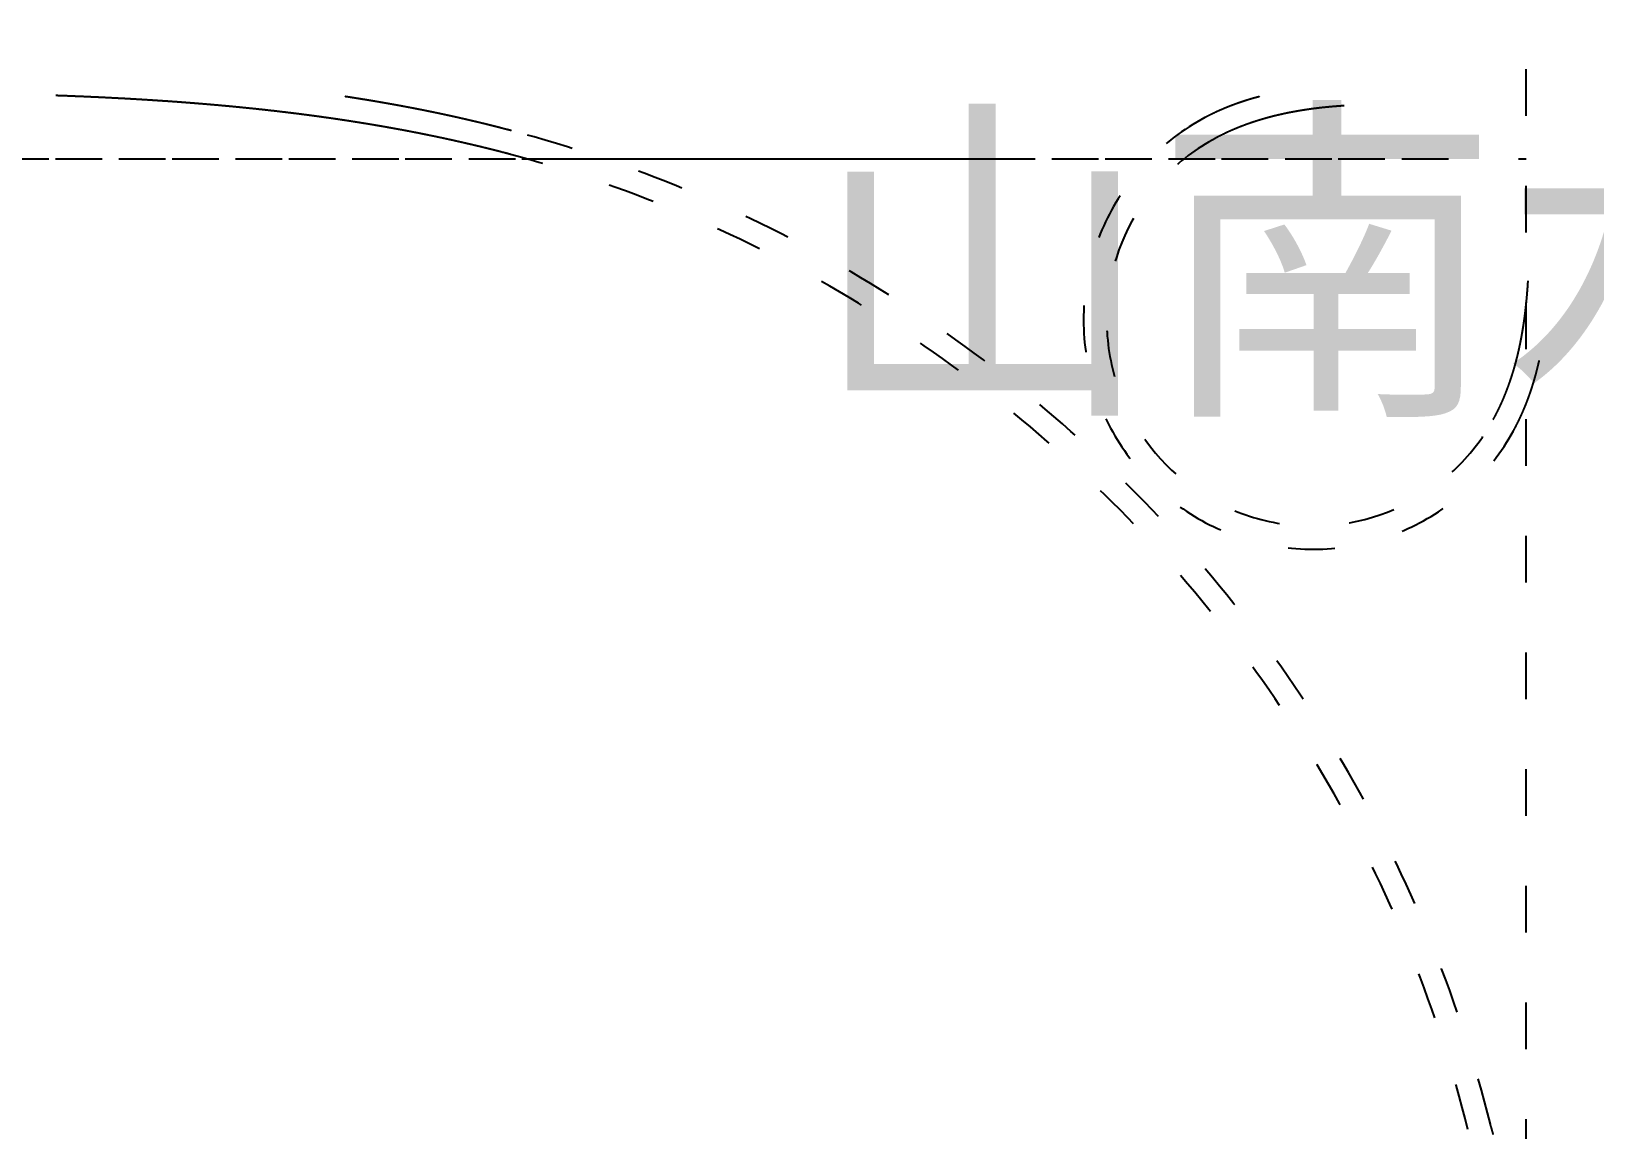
# Model space of a CAD drawing. Header units: millimetres. Extents: x 19715 to 35549, y 3563 to 14826.
# Drawn here: x 20830.4 to 21232.6, y 9432.4 to 9715 of the extents above; entities that cross this region are included whole.
import ezdxf

# ---------------------------------------------------------------- set-up
doc = ezdxf.new("R2010")
doc.units = ezdxf.units.MM
doc.linetypes.add('ACAD_ISO03W100', pattern=[30, 12, -18])
doc.layers.get('0').update_dxf_attribs({"color": 9, "linetype": 'ACAD_ISO03W100'})
doc.styles.add('样式 2', font='simhei.ttf')

msp = doc.modelspace()

# ---------------------------------------------------------------- linework, layer by layer
at = {"ltscale": 10}
msp.add_line((20356.62, 9682.16), (21192.44, 9682.16), dxfattribs=at)
for points in [[(21214.94, 7833.18), (21214.94, 11293.27)], [(21214.94, 7833.18), (21214.94, 11293.27)], [(21214.94, 7833.18), (21214.94, 11293.27)], [(20356.62, 9682.16), (21192.44, 9682.16)], [(20612.95, 9682.16), (21214.94, 9682.16)]]:
    msp.add_lwpolyline(points)
for points in [[(20911.11, 9698.17, -0.000183), (20911.45, 9698.12, -0.00038), (20912.14, 9698.02, -0.000376), (20912.83, 9697.91, -0.000384), (20913.52, 9697.8, -0.00038), (20914.22, 9697.69, -0.000388), (20914.9, 9697.58, -0.000384), (20915.6, 9697.47, -0.000392), (20916.29, 9697.36, -0.000388), (20916.98, 9697.25, -0.000396), (20917.67, 9697.13, -0.000392), (20918.36, 9697.02, -0.0004), (20919.05, 9696.9, -0.000396), (20919.74, 9696.78, -0.000404), (20920.43, 9696.66, -0.0004), (20921.12, 9696.54, -0.000408), (20921.81, 9696.42, -0.000404), (20922.5, 9696.3, -0.000412), (20923.19, 9696.18, -0.000408), (20923.88, 9696.05, -0.000416), (20924.56, 9695.93, -0.000412), (20925.25, 9695.8, -0.00042), (20925.94, 9695.67, -0.000416), (20926.63, 9695.54, -0.000424), (20927.32, 9695.41, -0.00042), (20928.01, 9695.28, -0.000428), (20928.69, 9695.15, -0.000424), (20929.38, 9695.02, -0.000432), (20930.06, 9694.88, -0.000428), (20930.75, 9694.75, -0.000436), (20931.44, 9694.61, -0.000432), (20932.13, 9694.47, -0.00044), (20932.81, 9694.33, -0.000436), (20933.5, 9694.19, -0.000444), (20934.18, 9694.05, -0.00044), (20934.87, 9693.91, -0.000448), (20935.55, 9693.76, -0.000444), (20936.24, 9693.62, -0.000452), (20936.92, 9693.47, -0.000448), (20937.61, 9693.32, -0.000456), (20938.29, 9693.17, -0.000452), (20938.98, 9693.02, -0.00046), (20939.66, 9692.87, -0.000456), (20940.34, 9692.72, -0.000464), (20941.02, 9692.56, -0.00046), (20941.71, 9692.41, -0.000468), (20942.39, 9692.25, -0.000464), (20943.07, 9692.09, -0.000472), (20943.75, 9691.93, -0.000468), (20944.43, 9691.77, -0.000476), (20945.11, 9691.61, -0.000472), (20945.8, 9691.45, -0.00048), (20946.47, 9691.28, -0.000476), (20947.16, 9691.12, -0.000484), (20947.83, 9690.95, -0.00048), (20948.52, 9690.78, -0.000488), (20949.19, 9690.61, -0.000484), (20949.87, 9690.44, -0.000492), (20950.55, 9690.27, -0.000488), (20951.23, 9690.09, -0.000493), (20951.24, 9690.09, -0.000004), (20952.59, 9689.74, -0.000988), (20953.04, 9689.63, -0.000496), (20953.94, 9689.39, -0.272996), (21205.74, 9433.91, -0.000496), (21206, 9433.02, -0.000988), (21206.13, 9432.57, -0.000004), (21206.51, 9431.23, -0.000495)], [(20911.11, 9698.17, -0.000183), (20911.45, 9698.12, -0.00038), (20912.14, 9698.02, -0.000376), (20912.83, 9697.91, -0.000384), (20913.52, 9697.8, -0.00038), (20914.22, 9697.69, -0.000388), (20914.9, 9697.58, -0.000384), (20915.6, 9697.47, -0.000392), (20916.29, 9697.36, -0.000388), (20916.98, 9697.25, -0.000396), (20917.67, 9697.13, -0.000392), (20918.36, 9697.02, -0.0004), (20919.05, 9696.9, -0.000396), (20919.74, 9696.78, -0.000404), (20920.43, 9696.66, -0.0004), (20921.12, 9696.54, -0.000408), (20921.81, 9696.42, -0.000404), (20922.5, 9696.3, -0.000412), (20923.19, 9696.18, -0.000408), (20923.88, 9696.05, -0.000416), (20924.56, 9695.93, -0.000412), (20925.25, 9695.8, -0.00042), (20925.94, 9695.67, -0.000416), (20926.63, 9695.54, -0.000424), (20927.32, 9695.41, -0.00042), (20928.01, 9695.28, -0.000428), (20928.69, 9695.15, -0.000424), (20929.38, 9695.02, -0.000432), (20930.06, 9694.88, -0.000428), (20930.75, 9694.75, -0.000436), (20931.44, 9694.61, -0.000432), (20932.13, 9694.47, -0.00044), (20932.81, 9694.33, -0.000436), (20933.5, 9694.19, -0.000444), (20934.18, 9694.05, -0.00044), (20934.87, 9693.91, -0.000448), (20935.55, 9693.76, -0.000444), (20936.24, 9693.62, -0.000452), (20936.92, 9693.47, -0.000448), (20937.61, 9693.32, -0.000456), (20938.29, 9693.17, -0.000452), (20938.98, 9693.02, -0.00046), (20939.66, 9692.87, -0.000456), (20940.34, 9692.72, -0.000464), (20941.02, 9692.56, -0.00046), (20941.71, 9692.41, -0.000468), (20942.39, 9692.25, -0.000464), (20943.07, 9692.09, -0.000472), (20943.75, 9691.93, -0.000468), (20944.43, 9691.77, -0.000476), (20945.11, 9691.61, -0.000472), (20945.8, 9691.45, -0.00048), (20946.47, 9691.28, -0.000476), (20947.16, 9691.12, -0.000484), (20947.83, 9690.95, -0.00048), (20948.52, 9690.78, -0.000488), (20949.19, 9690.61, -0.000484), (20949.87, 9690.44, -0.000492), (20950.55, 9690.27, -0.000488), (20951.23, 9690.09, -0.000493), (20951.24, 9690.09, -0.000004), (20952.59, 9689.74, -0.000988), (20953.04, 9689.63, -0.000496), (20953.94, 9689.39, -0.272996), (21205.74, 9433.91, -0.000496), (21206, 9433.02, -0.000988), (21206.13, 9432.57, -0.000004), (21206.51, 9431.23, -0.000495)], [(20911.11, 9698.17, -0.000183), (20911.45, 9698.12, -0.00038), (20912.14, 9698.02, -0.000376), (20912.83, 9697.91, -0.000384), (20913.52, 9697.8, -0.00038), (20914.22, 9697.69, -0.000388), (20914.9, 9697.58, -0.000384), (20915.6, 9697.47, -0.000392), (20916.29, 9697.36, -0.000388), (20916.98, 9697.25, -0.000396), (20917.67, 9697.13, -0.000392), (20918.36, 9697.02, -0.0004), (20919.05, 9696.9, -0.000396), (20919.74, 9696.78, -0.000404), (20920.43, 9696.66, -0.0004), (20921.12, 9696.54, -0.000408), (20921.81, 9696.42, -0.000404), (20922.5, 9696.3, -0.000412), (20923.19, 9696.18, -0.000408), (20923.88, 9696.05, -0.000416), (20924.56, 9695.93, -0.000412), (20925.25, 9695.8, -0.00042), (20925.94, 9695.67, -0.000416), (20926.63, 9695.54, -0.000424), (20927.32, 9695.41, -0.00042), (20928.01, 9695.28, -0.000428), (20928.69, 9695.15, -0.000424), (20929.38, 9695.02, -0.000432), (20930.06, 9694.88, -0.000428), (20930.75, 9694.75, -0.000436), (20931.44, 9694.61, -0.000432), (20932.13, 9694.47, -0.00044), (20932.81, 9694.33, -0.000436), (20933.5, 9694.19, -0.000444), (20934.18, 9694.05, -0.00044), (20934.87, 9693.91, -0.000448), (20935.55, 9693.76, -0.000444), (20936.24, 9693.62, -0.000452), (20936.92, 9693.47, -0.000448), (20937.61, 9693.32, -0.000456), (20938.29, 9693.17, -0.000452), (20938.98, 9693.02, -0.00046), (20939.66, 9692.87, -0.000456), (20940.34, 9692.72, -0.000464), (20941.02, 9692.56, -0.00046), (20941.71, 9692.41, -0.000468), (20942.39, 9692.25, -0.000464), (20943.07, 9692.09, -0.000472), (20943.75, 9691.93, -0.000468), (20944.43, 9691.77, -0.000476), (20945.11, 9691.61, -0.000472), (20945.8, 9691.45, -0.00048), (20946.47, 9691.28, -0.000476), (20947.16, 9691.12, -0.000484), (20947.83, 9690.95, -0.00048), (20948.52, 9690.78, -0.000488), (20949.19, 9690.61, -0.000484), (20949.87, 9690.44, -0.000492), (20950.55, 9690.27, -0.000488), (20951.23, 9690.09, -0.000493), (20951.24, 9690.09, -0.000004), (20952.59, 9689.74, -0.000988), (20953.04, 9689.63, -0.000496), (20953.94, 9689.39, -0.272996), (21205.74, 9433.91, -0.000496), (21206, 9433.02, -0.000988), (21206.13, 9432.57, -0.000004), (21206.51, 9431.23, -0.000495)], [(20836.68, 9698.43, -0.00016), (20837.39, 9698.4, -0.000168), (20838.08, 9698.38, -0.000164), (20838.79, 9698.35, -0.000172), (20839.48, 9698.33, -0.000168), (20840.19, 9698.3, -0.000176), (20840.88, 9698.27, -0.000172), (20841.59, 9698.24, -0.00018), (20842.28, 9698.21, -0.000176), (20842.99, 9698.18, -0.000184), (20843.68, 9698.16, -0.00018), (20844.39, 9698.12, -0.000188), (20845.08, 9698.09, -0.000184), (20845.78, 9698.06, -0.000192), (20846.48, 9698.03, -0.000188), (20847.18, 9698, -0.000196), (20847.88, 9697.97, -0.000192), (20848.58, 9697.93, -0.0002), (20849.27, 9697.9, -0.000196), (20849.98, 9697.86, -0.000204), (20850.67, 9697.83, -0.0002), (20851.38, 9697.79, -0.000208), (20852.07, 9697.76, -0.000204), (20852.78, 9697.72, -0.000212), (20853.47, 9697.68, -0.000208), (20854.17, 9697.65, -0.000216), (20854.87, 9697.61, -0.000212), (20855.57, 9697.57, -0.00022), (20856.26, 9697.53, -0.000216), (20856.97, 9697.49, -0.000224), (20857.66, 9697.45, -0.00022), (20858.37, 9697.41, -0.000228), (20859.06, 9697.36, -0.000224), (20859.77, 9697.32, -0.000232), (20860.46, 9697.28, -0.000228), (20861.16, 9697.23, -0.000236), (20861.85, 9697.19, -0.000232), (20862.56, 9697.14, -0.00024), (20863.25, 9697.1, -0.000236), (20863.96, 9697.05, -0.000244), (20864.65, 9697, -0.00024), (20865.35, 9696.96, -0.000248), (20866.05, 9696.91, -0.000244), (20866.75, 9696.86, -0.000252), (20867.44, 9696.81, -0.000248), (20868.15, 9696.76, -0.000256), (20868.84, 9696.71, -0.000252), (20869.54, 9696.65, -0.00026), (20870.23, 9696.6, -0.000256), (20870.94, 9696.55, -0.000264), (20871.63, 9696.49, -0.00026), (20872.33, 9696.44, -0.000268), (20873.03, 9696.38, -0.000264), (20873.73, 9696.32, -0.000272), (20874.42, 9696.27, -0.000268), (20875.12, 9696.21, -0.000276), (20875.82, 9696.15, -0.000272), (20876.52, 9696.09, -0.00028), (20877.21, 9696.03, -0.000276), (20877.91, 9695.97, -0.000284), (20878.61, 9695.91, -0.00028), (20879.31, 9695.84, -0.000288), (20880, 9695.78, -0.000284), (20880.7, 9695.72, -0.000292), (20881.39, 9695.65, -0.000288), (20882.1, 9695.59, -0.000296), (20882.79, 9695.52, -0.000292), (20883.49, 9695.45, -0.0003), (20884.18, 9695.38, -0.000296), (20884.88, 9695.31, -0.000304), (20885.58, 9695.24, -0.0003), (20886.28, 9695.17, -0.000308), (20886.97, 9695.1, -0.000304), (20887.67, 9695.03, -0.000312), (20888.36, 9694.96, -0.000308), (20889.06, 9694.88, -0.000316), (20889.75, 9694.81, -0.000312), (20890.45, 9694.73, -0.00032), (20891.14, 9694.65, -0.000316), (20891.84, 9694.57, -0.000324), (20892.54, 9694.5, -0.00032), (20893.24, 9694.42, -0.000328), (20893.93, 9694.34, -0.000324), (20894.63, 9694.25, -0.000332), (20895.32, 9694.17, -0.000328), (20896.02, 9694.09, -0.000336), (20896.71, 9694, -0.000332), (20897.41, 9693.92, -0.00034), (20898.1, 9693.83, -0.000336), (20898.8, 9693.75, -0.000344), (20899.49, 9693.66, -0.00034), (20900.18, 9693.57, -0.000348), (20900.87, 9693.48, -0.000344), (20901.57, 9693.39, -0.000352), (20902.26, 9693.3, -0.000348), (20902.96, 9693.2, -0.000356), (20903.65, 9693.11, -0.000352), (20904.35, 9693.02, -0.00036), (20905.04, 9692.92, -0.000356), (20905.73, 9692.82, -0.000364), (20906.42, 9692.73, -0.00036), (20907.12, 9692.63, -0.000368), (20907.81, 9692.53, -0.000364), (20908.51, 9692.43, -0.000372), (20909.19, 9692.33, -0.000368), (20909.89, 9692.22, -0.000376), (20910.58, 9692.12, -0.000372), (20911.28, 9692.01, -0.00038), (20911.96, 9691.91, -0.000376), (20912.66, 9691.8, -0.000384), (20913.35, 9691.69, -0.00038), (20914.04, 9691.58, -0.000388), (20914.73, 9691.48, -0.000384), (20915.42, 9691.36, -0.000392), (20916.11, 9691.25, -0.000388), (20916.81, 9691.14, -0.000396), (20917.49, 9691.02, -0.000392), (20918.19, 9690.91, -0.0004), (20918.87, 9690.79, -0.000396), (20919.57, 9690.67, -0.000404), (20920.25, 9690.56, -0.0004), (20920.95, 9690.44, -0.000408), (20921.63, 9690.32, -0.000404), (20922.33, 9690.19, -0.000412), (20923.01, 9690.07, -0.000408), (20923.7, 9689.95, -0.000416), (20924.39, 9689.82, -0.000412), (20925.08, 9689.69, -0.00042), (20925.77, 9689.57, -0.000416), (20926.46, 9689.44, -0.000424), (20927.14, 9689.31, -0.00042), (20927.83, 9689.18, -0.000428), (20928.52, 9689.04, -0.000424), (20929.21, 9688.91, -0.000432), (20929.89, 9688.78, -0.000428), (20930.58, 9688.64, -0.000436), (20931.26, 9688.5, -0.000432), (20931.95, 9688.36, -0.00044), (20932.64, 9688.22, -0.000436), (20933.32, 9688.08, -0.000444), (20934.01, 9687.94, -0.00044), (20934.7, 9687.8, -0.000448), (20935.38, 9687.65, -0.000444), (20936.07, 9687.51, -0.000452), (20936.75, 9687.36, -0.000448), (20937.43, 9687.21, -0.000456), (20938.11, 9687.07, -0.000452), (20938.8, 9686.91, -0.00046), (20939.48, 9686.76, -0.000456), (20940.17, 9686.61, -0.000464), (20940.85, 9686.46, -0.00046), (20941.53, 9686.3, -0.000468), (20942.21, 9686.14, -0.000464), (20942.9, 9685.98, -0.000472), (20943.58, 9685.83, -0.000468), (20944.26, 9685.66, -0.000476), (20944.94, 9685.5, -0.000472), (20945.62, 9685.34, -0.00048), (20946.3, 9685.18, -0.000476), (20946.98, 9685.01, -0.000484), (20947.66, 9684.84, -0.00048), (20948.34, 9684.67, -0.000488), (20949.02, 9684.51, -0.000484), (20949.7, 9684.33, -0.000492), (20950.38, 9684.16, -0.000488), (20951.06, 9683.99, -0.000493), (20951.07, 9683.98, -0.000004), (20952.41, 9683.64, -0.000988), (20952.86, 9683.52, -0.000496), (20953.77, 9683.28)], [(20836.68, 9698.43, -0.00016), (20837.39, 9698.4, -0.000168), (20838.08, 9698.38, -0.000164), (20838.79, 9698.35, -0.000172), (20839.48, 9698.33, -0.000168), (20840.19, 9698.3, -0.000176), (20840.88, 9698.27, -0.000172), (20841.59, 9698.24, -0.00018), (20842.28, 9698.21, -0.000176), (20842.99, 9698.18, -0.000184), (20843.68, 9698.16, -0.00018), (20844.39, 9698.12, -0.000188), (20845.08, 9698.09, -0.000184), (20845.78, 9698.06, -0.000192), (20846.48, 9698.03, -0.000188), (20847.18, 9698, -0.000196), (20847.88, 9697.97, -0.000192), (20848.58, 9697.93, -0.0002), (20849.27, 9697.9, -0.000196), (20849.98, 9697.86, -0.000204), (20850.67, 9697.83, -0.0002), (20851.38, 9697.79, -0.000208), (20852.07, 9697.76, -0.000204), (20852.78, 9697.72, -0.000212), (20853.47, 9697.68, -0.000208), (20854.17, 9697.65, -0.000216), (20854.87, 9697.61, -0.000212), (20855.57, 9697.57, -0.00022), (20856.26, 9697.53, -0.000216), (20856.97, 9697.49, -0.000224), (20857.66, 9697.45, -0.00022), (20858.37, 9697.41, -0.000228), (20859.06, 9697.36, -0.000224), (20859.77, 9697.32, -0.000232), (20860.46, 9697.28, -0.000228), (20861.16, 9697.23, -0.000236), (20861.85, 9697.19, -0.000232), (20862.56, 9697.14, -0.00024), (20863.25, 9697.1, -0.000236), (20863.96, 9697.05, -0.000244), (20864.65, 9697, -0.00024), (20865.35, 9696.96, -0.000248), (20866.05, 9696.91, -0.000244), (20866.75, 9696.86, -0.000252), (20867.44, 9696.81, -0.000248), (20868.15, 9696.76, -0.000256), (20868.84, 9696.71, -0.000252), (20869.54, 9696.65, -0.00026), (20870.23, 9696.6, -0.000256), (20870.94, 9696.55, -0.000264), (20871.63, 9696.49, -0.00026), (20872.33, 9696.44, -0.000268), (20873.03, 9696.38, -0.000264), (20873.73, 9696.32, -0.000272), (20874.42, 9696.27, -0.000268), (20875.12, 9696.21, -0.000276), (20875.82, 9696.15, -0.000272), (20876.52, 9696.09, -0.00028), (20877.21, 9696.03, -0.000276), (20877.91, 9695.97, -0.000284), (20878.61, 9695.91, -0.00028), (20879.31, 9695.84, -0.000288), (20880, 9695.78, -0.000284), (20880.7, 9695.72, -0.000292), (20881.39, 9695.65, -0.000288), (20882.1, 9695.59, -0.000296), (20882.79, 9695.52, -0.000292), (20883.49, 9695.45, -0.0003), (20884.18, 9695.38, -0.000296), (20884.88, 9695.31, -0.000304), (20885.58, 9695.24, -0.0003), (20886.28, 9695.17, -0.000308), (20886.97, 9695.1, -0.000304), (20887.67, 9695.03, -0.000312), (20888.36, 9694.96, -0.000308), (20889.06, 9694.88, -0.000316), (20889.75, 9694.81, -0.000312), (20890.45, 9694.73, -0.00032), (20891.14, 9694.65, -0.000316), (20891.84, 9694.57, -0.000324), (20892.54, 9694.5, -0.00032), (20893.24, 9694.42, -0.000328), (20893.93, 9694.34, -0.000324), (20894.63, 9694.25, -0.000332), (20895.32, 9694.17, -0.000328), (20896.02, 9694.09, -0.000336), (20896.71, 9694, -0.000332), (20897.41, 9693.92, -0.00034), (20898.1, 9693.83, -0.000336), (20898.8, 9693.75, -0.000344), (20899.49, 9693.66, -0.00034), (20900.18, 9693.57, -0.000348), (20900.87, 9693.48, -0.000344), (20901.57, 9693.39, -0.000352), (20902.26, 9693.3, -0.000348), (20902.96, 9693.2, -0.000356), (20903.65, 9693.11, -0.000352), (20904.35, 9693.02, -0.00036), (20905.04, 9692.92, -0.000356), (20905.73, 9692.82, -0.000364), (20906.42, 9692.73, -0.00036), (20907.12, 9692.63, -0.000368), (20907.81, 9692.53, -0.000364), (20908.51, 9692.43, -0.000372), (20909.19, 9692.33, -0.000368), (20909.89, 9692.22, -0.000376), (20910.58, 9692.12, -0.000372), (20911.28, 9692.01, -0.00038), (20911.96, 9691.91, -0.000376), (20912.66, 9691.8, -0.000384), (20913.35, 9691.69, -0.00038), (20914.04, 9691.58, -0.000388), (20914.73, 9691.48, -0.000384), (20915.42, 9691.36, -0.000392), (20916.11, 9691.25, -0.000388), (20916.81, 9691.14, -0.000396), (20917.49, 9691.02, -0.000392), (20918.19, 9690.91, -0.0004), (20918.87, 9690.79, -0.000396), (20919.57, 9690.67, -0.000404), (20920.25, 9690.56, -0.0004), (20920.95, 9690.44, -0.000408), (20921.63, 9690.32, -0.000404), (20922.33, 9690.19, -0.000412), (20923.01, 9690.07, -0.000408), (20923.7, 9689.95, -0.000416), (20924.39, 9689.82, -0.000412), (20925.08, 9689.69, -0.00042), (20925.77, 9689.57, -0.000416), (20926.46, 9689.44, -0.000424), (20927.14, 9689.31, -0.00042), (20927.83, 9689.18, -0.000428), (20928.52, 9689.04, -0.000424), (20929.21, 9688.91, -0.000432), (20929.89, 9688.78, -0.000428), (20930.58, 9688.64, -0.000436), (20931.26, 9688.5, -0.000432), (20931.95, 9688.36, -0.00044), (20932.64, 9688.22, -0.000436), (20933.32, 9688.08, -0.000444), (20934.01, 9687.94, -0.00044), (20934.7, 9687.8, -0.000448), (20935.38, 9687.65, -0.000444), (20936.07, 9687.51, -0.000452), (20936.75, 9687.36, -0.000448), (20937.43, 9687.21, -0.000456), (20938.11, 9687.07, -0.000452), (20938.8, 9686.91, -0.00046), (20939.48, 9686.76, -0.000456), (20940.17, 9686.61, -0.000464), (20940.85, 9686.46, -0.00046), (20941.53, 9686.3, -0.000468), (20942.21, 9686.14, -0.000464), (20942.9, 9685.98, -0.000472), (20943.58, 9685.83, -0.000468), (20944.26, 9685.66, -0.000476), (20944.94, 9685.5, -0.000472), (20945.62, 9685.34, -0.00048), (20946.3, 9685.18, -0.000476), (20946.98, 9685.01, -0.000484), (20947.66, 9684.84, -0.00048), (20948.34, 9684.67, -0.000488), (20949.02, 9684.51, -0.000484), (20949.7, 9684.33, -0.000492), (20950.38, 9684.16, -0.000488), (20951.06, 9683.99, -0.000493), (20951.07, 9683.98, -0.000004), (20952.41, 9683.64, -0.000988), (20952.86, 9683.52, -0.000496), (20953.77, 9683.28)], [(20836.68, 9698.43, -0.00016), (20837.39, 9698.4, -0.000168), (20838.08, 9698.38, -0.000164), (20838.79, 9698.35, -0.000172), (20839.48, 9698.33, -0.000168), (20840.19, 9698.3, -0.000176), (20840.88, 9698.27, -0.000172), (20841.59, 9698.24, -0.00018), (20842.28, 9698.21, -0.000176), (20842.99, 9698.18, -0.000184), (20843.68, 9698.16, -0.00018), (20844.39, 9698.12, -0.000188), (20845.08, 9698.09, -0.000184), (20845.78, 9698.06, -0.000192), (20846.48, 9698.03, -0.000188), (20847.18, 9698, -0.000196), (20847.88, 9697.97, -0.000192), (20848.58, 9697.93, -0.0002), (20849.27, 9697.9, -0.000196), (20849.98, 9697.86, -0.000204), (20850.67, 9697.83, -0.0002), (20851.38, 9697.79, -0.000208), (20852.07, 9697.76, -0.000204), (20852.78, 9697.72, -0.000212), (20853.47, 9697.68, -0.000208), (20854.17, 9697.65, -0.000216), (20854.87, 9697.61, -0.000212), (20855.57, 9697.57, -0.00022), (20856.26, 9697.53, -0.000216), (20856.97, 9697.49, -0.000224), (20857.66, 9697.45, -0.00022), (20858.37, 9697.41, -0.000228), (20859.06, 9697.36, -0.000224), (20859.77, 9697.32, -0.000232), (20860.46, 9697.28, -0.000228), (20861.16, 9697.23, -0.000236), (20861.85, 9697.19, -0.000232), (20862.56, 9697.14, -0.00024), (20863.25, 9697.1, -0.000236), (20863.96, 9697.05, -0.000244), (20864.65, 9697, -0.00024), (20865.35, 9696.96, -0.000248), (20866.05, 9696.91, -0.000244), (20866.75, 9696.86, -0.000252), (20867.44, 9696.81, -0.000248), (20868.15, 9696.76, -0.000256), (20868.84, 9696.71, -0.000252), (20869.54, 9696.65, -0.00026), (20870.23, 9696.6, -0.000256), (20870.94, 9696.55, -0.000264), (20871.63, 9696.49, -0.00026), (20872.33, 9696.44, -0.000268), (20873.03, 9696.38, -0.000264), (20873.73, 9696.32, -0.000272), (20874.42, 9696.27, -0.000268), (20875.12, 9696.21, -0.000276), (20875.82, 9696.15, -0.000272), (20876.52, 9696.09, -0.00028), (20877.21, 9696.03, -0.000276), (20877.91, 9695.97, -0.000284), (20878.61, 9695.91, -0.00028), (20879.31, 9695.84, -0.000288), (20880, 9695.78, -0.000284), (20880.7, 9695.72, -0.000292), (20881.39, 9695.65, -0.000288), (20882.1, 9695.59, -0.000296), (20882.79, 9695.52, -0.000292), (20883.49, 9695.45, -0.0003), (20884.18, 9695.38, -0.000296), (20884.88, 9695.31, -0.000304), (20885.58, 9695.24, -0.0003), (20886.28, 9695.17, -0.000308), (20886.97, 9695.1, -0.000304), (20887.67, 9695.03, -0.000312), (20888.36, 9694.96, -0.000308), (20889.06, 9694.88, -0.000316), (20889.75, 9694.81, -0.000312), (20890.45, 9694.73, -0.00032), (20891.14, 9694.65, -0.000316), (20891.84, 9694.57, -0.000324), (20892.54, 9694.5, -0.00032), (20893.24, 9694.42, -0.000328), (20893.93, 9694.34, -0.000324), (20894.63, 9694.25, -0.000332), (20895.32, 9694.17, -0.000328), (20896.02, 9694.09, -0.000336), (20896.71, 9694, -0.000332), (20897.41, 9693.92, -0.00034), (20898.1, 9693.83, -0.000336), (20898.8, 9693.75, -0.000344), (20899.49, 9693.66, -0.00034), (20900.18, 9693.57, -0.000348), (20900.87, 9693.48, -0.000344), (20901.57, 9693.39, -0.000352), (20902.26, 9693.3, -0.000348), (20902.96, 9693.2, -0.000356), (20903.65, 9693.11, -0.000352), (20904.35, 9693.02, -0.00036), (20905.04, 9692.92, -0.000356), (20905.73, 9692.82, -0.000364), (20906.42, 9692.73, -0.00036), (20907.12, 9692.63, -0.000368), (20907.81, 9692.53, -0.000364), (20908.51, 9692.43, -0.000372), (20909.19, 9692.33, -0.000368), (20909.89, 9692.22, -0.000376), (20910.58, 9692.12, -0.000372), (20911.28, 9692.01, -0.00038), (20911.96, 9691.91, -0.000376), (20912.66, 9691.8, -0.000384), (20913.35, 9691.69, -0.00038), (20914.04, 9691.58, -0.000388), (20914.73, 9691.48, -0.000384), (20915.42, 9691.36, -0.000392), (20916.11, 9691.25, -0.000388), (20916.81, 9691.14, -0.000396), (20917.49, 9691.02, -0.000392), (20918.19, 9690.91, -0.0004), (20918.87, 9690.79, -0.000396), (20919.57, 9690.67, -0.000404), (20920.25, 9690.56, -0.0004), (20920.95, 9690.44, -0.000408), (20921.63, 9690.32, -0.000404), (20922.33, 9690.19, -0.000412), (20923.01, 9690.07, -0.000408), (20923.7, 9689.95, -0.000416), (20924.39, 9689.82, -0.000412), (20925.08, 9689.69, -0.00042), (20925.77, 9689.57, -0.000416), (20926.46, 9689.44, -0.000424), (20927.14, 9689.31, -0.00042), (20927.83, 9689.18, -0.000428), (20928.52, 9689.04, -0.000424), (20929.21, 9688.91, -0.000432), (20929.89, 9688.78, -0.000428), (20930.58, 9688.64, -0.000436), (20931.26, 9688.5, -0.000432), (20931.95, 9688.36, -0.00044), (20932.64, 9688.22, -0.000436), (20933.32, 9688.08, -0.000444), (20934.01, 9687.94, -0.00044), (20934.7, 9687.8, -0.000448), (20935.38, 9687.65, -0.000444), (20936.07, 9687.51, -0.000452), (20936.75, 9687.36, -0.000448), (20937.43, 9687.21, -0.000456), (20938.11, 9687.07, -0.000452), (20938.8, 9686.91, -0.00046), (20939.48, 9686.76, -0.000456), (20940.17, 9686.61, -0.000464), (20940.85, 9686.46, -0.00046), (20941.53, 9686.3, -0.000468), (20942.21, 9686.14, -0.000464), (20942.9, 9685.98, -0.000472), (20943.58, 9685.83, -0.000468), (20944.26, 9685.66, -0.000476), (20944.94, 9685.5, -0.000472), (20945.62, 9685.34, -0.00048), (20946.3, 9685.18, -0.000476), (20946.98, 9685.01, -0.000484), (20947.66, 9684.84, -0.00048), (20948.34, 9684.67, -0.000488), (20949.02, 9684.51, -0.000484), (20949.7, 9684.33, -0.000492), (20950.38, 9684.16, -0.000488), (20951.06, 9683.99, -0.000493), (20951.07, 9683.98, -0.000004), (20952.41, 9683.64, -0.000988), (20952.86, 9683.52, -0.000496), (20953.77, 9683.28)], [(21218.33, 9630.29, -0.001297), (21218.24, 9629.87, -0.002031), (21218.08, 9629.18, -0.002187), (21217.91, 9628.51, -0.002109), (21217.74, 9627.82, -0.002266), (21217.57, 9627.15, -0.002188), (21217.38, 9626.47, -0.002344), (21217.2, 9625.8, -0.002266), (21217, 9625.12, -0.002422), (21216.8, 9624.46, -0.002344), (21216.59, 9623.78, -0.0025), (21216.38, 9623.13, -0.002422), (21216.16, 9622.45, -0.002578), (21215.94, 9621.8, -0.0025), (21215.7, 9621.13, -0.002656), (21215.46, 9620.48, -0.002578), (21215.21, 9619.82, -0.002734), (21214.96, 9619.17, -0.002656), (21214.7, 9618.51, -0.002813), (21214.43, 9617.88, -0.002735), (21214.15, 9617.22, -0.002891), (21213.87, 9616.59, -0.002812), (21213.58, 9615.95, -0.002969), (21213.29, 9615.32, -0.002891), (21212.98, 9614.68, -0.003047), (21212.95, 9614.63, -0.000141), (21212.35, 9613.43, -0.005952), (21212.13, 9613.01, -0.003047), (21211.69, 9612.2, -1.3389), (21132.29, 9692.75, -0.003047), (21133.11, 9693.18, -0.005952), (21133.54, 9693.39, -0.000141), (21134.74, 9693.98, -0.003047), (21134.79, 9694.01, -0.002891), (21135.44, 9694.31, -0.002969), (21136.07, 9694.59, -0.002813), (21136.72, 9694.87, -0.002891), (21137.35, 9695.14, -0.002734), (21138.01, 9695.41, -0.002813), (21138.65, 9695.67, -0.002656), (21139.31, 9695.92, -0.002734), (21139.96, 9696.16, -0.002578), (21140.63, 9696.41, -0.002656), (21141.28, 9696.63, -0.0025), (21141.95, 9696.86, -0.002578), (21142.61, 9697.07, -0.002422), (21143.29, 9697.29, -0.0025), (21143.94, 9697.49, -0.002344), (21144.63, 9697.69, -0.002422), (21145.29, 9697.88, -0.002266), (21145.98, 9698.06, -0.001288), (21146.34, 9698.16)], [(21218.33, 9630.29, -0.001297), (21218.24, 9629.87, -0.002031), (21218.08, 9629.18, -0.002187), (21217.91, 9628.51, -0.002109), (21217.74, 9627.82, -0.002266), (21217.57, 9627.15, -0.002188), (21217.38, 9626.47, -0.002344), (21217.2, 9625.8, -0.002266), (21217, 9625.12, -0.002422), (21216.8, 9624.46, -0.002344), (21216.59, 9623.78, -0.0025), (21216.38, 9623.13, -0.002422), (21216.16, 9622.45, -0.002578), (21215.94, 9621.8, -0.0025), (21215.7, 9621.13, -0.002656), (21215.46, 9620.48, -0.002578), (21215.21, 9619.82, -0.002734), (21214.96, 9619.17, -0.002656), (21214.7, 9618.51, -0.002813), (21214.43, 9617.88, -0.002735), (21214.15, 9617.22, -0.002891), (21213.87, 9616.59, -0.002812), (21213.58, 9615.95, -0.002969), (21213.29, 9615.32, -0.002891), (21212.98, 9614.68, -0.003047), (21212.95, 9614.63, -0.000141), (21212.35, 9613.43, -0.005952), (21212.13, 9613.01, -0.003047), (21211.69, 9612.2, -1.3389), (21132.29, 9692.75, -0.003047), (21133.11, 9693.18, -0.005952), (21133.54, 9693.39, -0.000141), (21134.74, 9693.98, -0.003047), (21134.79, 9694.01, -0.002891), (21135.44, 9694.31, -0.002969), (21136.07, 9694.59, -0.002813), (21136.72, 9694.87, -0.002891), (21137.35, 9695.14, -0.002734), (21138.01, 9695.41, -0.002813), (21138.65, 9695.67, -0.002656), (21139.31, 9695.92, -0.002734), (21139.96, 9696.16, -0.002578), (21140.63, 9696.41, -0.002656), (21141.28, 9696.63, -0.0025), (21141.95, 9696.86, -0.002578), (21142.61, 9697.07, -0.002422), (21143.29, 9697.29, -0.0025), (21143.94, 9697.49, -0.002344), (21144.63, 9697.69, -0.002422), (21145.29, 9697.88, -0.002266), (21145.98, 9698.06, -0.001288), (21146.34, 9698.16)], [(21218.33, 9630.29, -0.001297), (21218.24, 9629.87, -0.002031), (21218.08, 9629.18, -0.002187), (21217.91, 9628.51, -0.002109), (21217.74, 9627.82, -0.002266), (21217.57, 9627.15, -0.002188), (21217.38, 9626.47, -0.002344), (21217.2, 9625.8, -0.002266), (21217, 9625.12, -0.002422), (21216.8, 9624.46, -0.002344), (21216.59, 9623.78, -0.0025), (21216.38, 9623.13, -0.002422), (21216.16, 9622.45, -0.002578), (21215.94, 9621.8, -0.0025), (21215.7, 9621.13, -0.002656), (21215.46, 9620.48, -0.002578), (21215.21, 9619.82, -0.002734), (21214.96, 9619.17, -0.002656), (21214.7, 9618.51, -0.002813), (21214.43, 9617.88, -0.002735), (21214.15, 9617.22, -0.002891), (21213.87, 9616.59, -0.002812), (21213.58, 9615.95, -0.002969), (21213.29, 9615.32, -0.002891), (21212.98, 9614.68, -0.003047), (21212.95, 9614.63, -0.000141), (21212.35, 9613.43, -0.005952), (21212.13, 9613.01, -0.003047), (21211.69, 9612.2, -1.3389), (21132.29, 9692.75, -0.003047), (21133.11, 9693.18, -0.005952), (21133.54, 9693.39, -0.000141), (21134.74, 9693.98, -0.003047), (21134.79, 9694.01, -0.002891), (21135.44, 9694.31, -0.002969), (21136.07, 9694.59, -0.002813), (21136.72, 9694.87, -0.002891), (21137.35, 9695.14, -0.002734), (21138.01, 9695.41, -0.002813), (21138.65, 9695.67, -0.002656), (21139.31, 9695.92, -0.002734), (21139.96, 9696.16, -0.002578), (21140.63, 9696.41, -0.002656), (21141.28, 9696.63, -0.0025), (21141.95, 9696.86, -0.002578), (21142.61, 9697.07, -0.002422), (21143.29, 9697.29, -0.0025), (21143.94, 9697.49, -0.002344), (21144.63, 9697.69, -0.002422), (21145.29, 9697.88, -0.002266), (21145.98, 9698.06, -0.001288), (21146.34, 9698.16)], [(21215.46, 9650.78, -0.001016), (21215.41, 9650.06, -0.001172), (21215.37, 9649.38, -0.001094), (21215.32, 9648.66, -0.00125), (21215.26, 9647.99, -0.001172), (21215.2, 9647.27, -0.001328), (21215.15, 9646.59, -0.00125), (21215.08, 9645.87, -0.001406), (21215.01, 9645.19, -0.001328), (21214.94, 9644.48, -0.001484), (21214.86, 9643.8, -0.001406), (21214.78, 9643.09, -0.001562), (21214.7, 9642.41, -0.001484), (21214.61, 9641.7, -0.001641), (21214.52, 9641.02, -0.001563), (21214.42, 9640.31, -0.001719), (21214.32, 9639.63, -0.001641), (21214.21, 9638.93, -0.001797), (21214.1, 9638.25, -0.001719), (21213.98, 9637.54, -0.001875), (21213.86, 9636.87, -0.001797), (21213.74, 9636.17, -0.001953), (21213.61, 9635.49, -0.001875), (21213.47, 9634.79, -0.002031), (21213.33, 9634.12, -0.001953), (21213.18, 9633.42, -0.002109), (21213.03, 9632.75, -0.002031), (21212.87, 9632.06, -0.002187), (21212.71, 9631.39, -0.002109), (21212.53, 9630.7, -0.002266), (21212.36, 9630.03, -0.002188), (21212.18, 9629.34, -0.002344), (21211.99, 9628.68, -0.002266), (21211.79, 9628, -0.002422), (21211.6, 9627.34, -0.002344), (21211.38, 9626.66, -0.0025), (21211.17, 9626, -0.002422), (21210.95, 9625.33, -0.002578), (21210.73, 9624.68, -0.0025), (21210.49, 9624.01, -0.002656), (21210.25, 9623.36, -0.002578), (21210, 9622.69, -0.002734), (21209.75, 9622.05, -0.002656), (21209.49, 9621.39, -0.002813), (21209.22, 9620.75, -0.002735), (21208.95, 9620.1, -0.002891), (21208.67, 9619.47, -0.002812), (21208.37, 9618.82, -0.002969), (21208.08, 9618.2, -0.002891), (21207.77, 9617.56, -0.003047), (21207.74, 9617.5, -0.000141), (21207.14, 9616.31, -0.005952), (21206.92, 9615.89, -0.003047), (21206.48, 9615.08, -1.3389), (21135.09, 9687.5, -0.003047), (21135.91, 9687.93, -0.005952), (21136.34, 9688.14, -0.000141), (21137.54, 9688.73, -0.003047), (21137.6, 9688.76, -0.002891), (21138.24, 9689.06, -0.002969), (21138.87, 9689.34, -0.002813), (21139.52, 9689.62, -0.002891), (21140.15, 9689.89, -0.002734), (21140.81, 9690.16, -0.002813), (21141.45, 9690.42, -0.002656), (21142.12, 9690.67, -0.002734), (21142.76, 9690.92, -0.002578), (21143.43, 9691.16, -0.002656), (21144.08, 9691.38, -0.0025), (21144.75, 9691.61, -0.002578), (21145.41, 9691.82, -0.002422), (21146.09, 9692.04, -0.0025), (21146.75, 9692.24, -0.002344), (21147.43, 9692.44, -0.002422), (21148.09, 9692.63, -0.002266), (21148.78, 9692.82, -0.002344), (21149.44, 9692.99, -0.002187), (21150.13, 9693.17, -0.002266), (21150.8, 9693.33, -0.00211), (21151.5, 9693.49, -0.002188), (21152.17, 9693.64, -0.002031), (21152.86, 9693.8, -0.002109), (21153.54, 9693.94, -0.001953), (21154.24, 9694.08, -0.002031), (21154.91, 9694.2, -0.001875), (21155.61, 9694.33, -0.001953), (21156.29, 9694.45, -0.001797), (21156.99, 9694.57, -0.001875), (21157.67, 9694.68, -0.001719), (21158.38, 9694.79, -0.001797), (21159.05, 9694.89, -0.001641), (21159.76, 9694.99, -0.001719), (21160.44, 9695.08, -0.001562), (21161.15, 9695.16, -0.00164), (21161.83, 9695.25, -0.001484), (21162.54, 9695.33, -0.001563), (21163.22, 9695.4, -0.001407), (21163.94, 9695.47, -0.001484), (21164.62, 9695.53, -0.001328), (21165.33, 9695.6, -0.001406), (21166.01, 9695.65, -0.00125), (21166.73, 9695.71, -0.001328), (21167.41, 9695.76, -0.001172), (21168.13, 9695.81)], [(21215.46, 9650.78, -0.001016), (21215.41, 9650.06, -0.001172), (21215.37, 9649.38, -0.001094), (21215.32, 9648.66, -0.00125), (21215.26, 9647.99, -0.001172), (21215.2, 9647.27, -0.001328), (21215.15, 9646.59, -0.00125), (21215.08, 9645.87, -0.001406), (21215.01, 9645.19, -0.001328), (21214.94, 9644.48, -0.001484), (21214.86, 9643.8, -0.001406), (21214.78, 9643.09, -0.001562), (21214.7, 9642.41, -0.001484), (21214.61, 9641.7, -0.001641), (21214.52, 9641.02, -0.001563), (21214.42, 9640.31, -0.001719), (21214.32, 9639.63, -0.001641), (21214.21, 9638.93, -0.001797), (21214.1, 9638.25, -0.001719), (21213.98, 9637.54, -0.001875), (21213.86, 9636.87, -0.001797), (21213.74, 9636.17, -0.001953), (21213.61, 9635.49, -0.001875), (21213.47, 9634.79, -0.002031), (21213.33, 9634.12, -0.001953), (21213.18, 9633.42, -0.002109), (21213.03, 9632.75, -0.002031), (21212.87, 9632.06, -0.002187), (21212.71, 9631.39, -0.002109), (21212.53, 9630.7, -0.002266), (21212.36, 9630.03, -0.002188), (21212.18, 9629.34, -0.002344), (21211.99, 9628.68, -0.002266), (21211.79, 9628, -0.002422), (21211.6, 9627.34, -0.002344), (21211.38, 9626.66, -0.0025), (21211.17, 9626, -0.002422), (21210.95, 9625.33, -0.002578), (21210.73, 9624.68, -0.0025), (21210.49, 9624.01, -0.002656), (21210.25, 9623.36, -0.002578), (21210, 9622.69, -0.002734), (21209.75, 9622.05, -0.002656), (21209.49, 9621.39, -0.002813), (21209.22, 9620.75, -0.002735), (21208.95, 9620.1, -0.002891), (21208.67, 9619.47, -0.002812), (21208.37, 9618.82, -0.002969), (21208.08, 9618.2, -0.002891), (21207.77, 9617.56, -0.003047), (21207.74, 9617.5, -0.000141), (21207.14, 9616.31, -0.005952), (21206.92, 9615.89, -0.003047), (21206.48, 9615.08, -1.3389), (21135.09, 9687.5, -0.003047), (21135.91, 9687.93, -0.005952), (21136.34, 9688.14, -0.000141), (21137.54, 9688.73, -0.003047), (21137.6, 9688.76, -0.002891), (21138.24, 9689.06, -0.002969), (21138.87, 9689.34, -0.002813), (21139.52, 9689.62, -0.002891), (21140.15, 9689.89, -0.002734), (21140.81, 9690.16, -0.002813), (21141.45, 9690.42, -0.002656), (21142.12, 9690.67, -0.002734), (21142.76, 9690.92, -0.002578), (21143.43, 9691.16, -0.002656), (21144.08, 9691.38, -0.0025), (21144.75, 9691.61, -0.002578), (21145.41, 9691.82, -0.002422), (21146.09, 9692.04, -0.0025), (21146.75, 9692.24, -0.002344), (21147.43, 9692.44, -0.002422), (21148.09, 9692.63, -0.002266), (21148.78, 9692.82, -0.002344), (21149.44, 9692.99, -0.002187), (21150.13, 9693.17, -0.002266), (21150.8, 9693.33, -0.00211), (21151.5, 9693.49, -0.002188), (21152.17, 9693.64, -0.002031), (21152.86, 9693.8, -0.002109), (21153.54, 9693.94, -0.001953), (21154.24, 9694.08, -0.002031), (21154.91, 9694.2, -0.001875), (21155.61, 9694.33, -0.001953), (21156.29, 9694.45, -0.001797), (21156.99, 9694.57, -0.001875), (21157.67, 9694.68, -0.001719), (21158.38, 9694.79, -0.001797), (21159.05, 9694.89, -0.001641), (21159.76, 9694.99, -0.001719), (21160.44, 9695.08, -0.001562), (21161.15, 9695.16, -0.00164), (21161.83, 9695.25, -0.001484), (21162.54, 9695.33, -0.001563), (21163.22, 9695.4, -0.001407), (21163.94, 9695.47, -0.001484), (21164.62, 9695.53, -0.001328), (21165.33, 9695.6, -0.001406), (21166.01, 9695.65, -0.00125), (21166.73, 9695.71, -0.001328), (21167.41, 9695.76, -0.001172), (21168.13, 9695.81)], [(21215.46, 9650.78, -0.001016), (21215.41, 9650.06, -0.001172), (21215.37, 9649.38, -0.001094), (21215.32, 9648.66, -0.00125), (21215.26, 9647.99, -0.001172), (21215.2, 9647.27, -0.001328), (21215.15, 9646.59, -0.00125), (21215.08, 9645.87, -0.001406), (21215.01, 9645.19, -0.001328), (21214.94, 9644.48, -0.001484), (21214.86, 9643.8, -0.001406), (21214.78, 9643.09, -0.001562), (21214.7, 9642.41, -0.001484), (21214.61, 9641.7, -0.001641), (21214.52, 9641.02, -0.001563), (21214.42, 9640.31, -0.001719), (21214.32, 9639.63, -0.001641), (21214.21, 9638.93, -0.001797), (21214.1, 9638.25, -0.001719), (21213.98, 9637.54, -0.001875), (21213.86, 9636.87, -0.001797), (21213.74, 9636.17, -0.001953), (21213.61, 9635.49, -0.001875), (21213.47, 9634.79, -0.002031), (21213.33, 9634.12, -0.001953), (21213.18, 9633.42, -0.002109), (21213.03, 9632.75, -0.002031), (21212.87, 9632.06, -0.002187), (21212.71, 9631.39, -0.002109), (21212.53, 9630.7, -0.002266), (21212.36, 9630.03, -0.002188), (21212.18, 9629.34, -0.002344), (21211.99, 9628.68, -0.002266), (21211.79, 9628, -0.002422), (21211.6, 9627.34, -0.002344), (21211.38, 9626.66, -0.0025), (21211.17, 9626, -0.002422), (21210.95, 9625.33, -0.002578), (21210.73, 9624.68, -0.0025), (21210.49, 9624.01, -0.002656), (21210.25, 9623.36, -0.002578), (21210, 9622.69, -0.002734), (21209.75, 9622.05, -0.002656), (21209.49, 9621.39, -0.002813), (21209.22, 9620.75, -0.002735), (21208.95, 9620.1, -0.002891), (21208.67, 9619.47, -0.002812), (21208.37, 9618.82, -0.002969), (21208.08, 9618.2, -0.002891), (21207.77, 9617.56, -0.003047), (21207.74, 9617.5, -0.000141), (21207.14, 9616.31, -0.005952), (21206.92, 9615.89, -0.003047), (21206.48, 9615.08, -1.3389), (21135.09, 9687.5, -0.003047), (21135.91, 9687.93, -0.005952), (21136.34, 9688.14, -0.000141), (21137.54, 9688.73, -0.003047), (21137.6, 9688.76, -0.002891), (21138.24, 9689.06, -0.002969), (21138.87, 9689.34, -0.002813), (21139.52, 9689.62, -0.002891), (21140.15, 9689.89, -0.002734), (21140.81, 9690.16, -0.002813), (21141.45, 9690.42, -0.002656), (21142.12, 9690.67, -0.002734), (21142.76, 9690.92, -0.002578), (21143.43, 9691.16, -0.002656), (21144.08, 9691.38, -0.0025), (21144.75, 9691.61, -0.002578), (21145.41, 9691.82, -0.002422), (21146.09, 9692.04, -0.0025), (21146.75, 9692.24, -0.002344), (21147.43, 9692.44, -0.002422), (21148.09, 9692.63, -0.002266), (21148.78, 9692.82, -0.002344), (21149.44, 9692.99, -0.002187), (21150.13, 9693.17, -0.002266), (21150.8, 9693.33, -0.00211), (21151.5, 9693.49, -0.002188), (21152.17, 9693.64, -0.002031), (21152.86, 9693.8, -0.002109), (21153.54, 9693.94, -0.001953), (21154.24, 9694.08, -0.002031), (21154.91, 9694.2, -0.001875), (21155.61, 9694.33, -0.001953), (21156.29, 9694.45, -0.001797), (21156.99, 9694.57, -0.001875), (21157.67, 9694.68, -0.001719), (21158.38, 9694.79, -0.001797), (21159.05, 9694.89, -0.001641), (21159.76, 9694.99, -0.001719), (21160.44, 9695.08, -0.001562), (21161.15, 9695.16, -0.00164), (21161.83, 9695.25, -0.001484), (21162.54, 9695.33, -0.001563), (21163.22, 9695.4, -0.001407), (21163.94, 9695.47, -0.001484), (21164.62, 9695.53, -0.001328), (21165.33, 9695.6, -0.001406), (21166.01, 9695.65, -0.00125), (21166.73, 9695.71, -0.001328), (21167.41, 9695.76, -0.001172), (21168.13, 9695.81)], [(21199.97, 9432.47, 0.272996), (20952.41, 9683.64)], [(21199.97, 9432.47, 0.272996), (20952.41, 9683.64)]]:
    msp.add_lwpolyline(points, format="xyb")
at = {"flags": 128}
msp.add_lwpolyline([(21199.97, 9432.47, 0.272996), (20952.41, 9683.64)], format="xyb", dxfattribs=at)

# ---------------------------------------------------------------- texts
at = {"color": 7, "style": '样式 2'}
msp.add_text('山南水厂加压站', height=65, dxfattribs=at).set_placement((21030.76, 9622.81))

doc.saveas('drawing.dxf')
